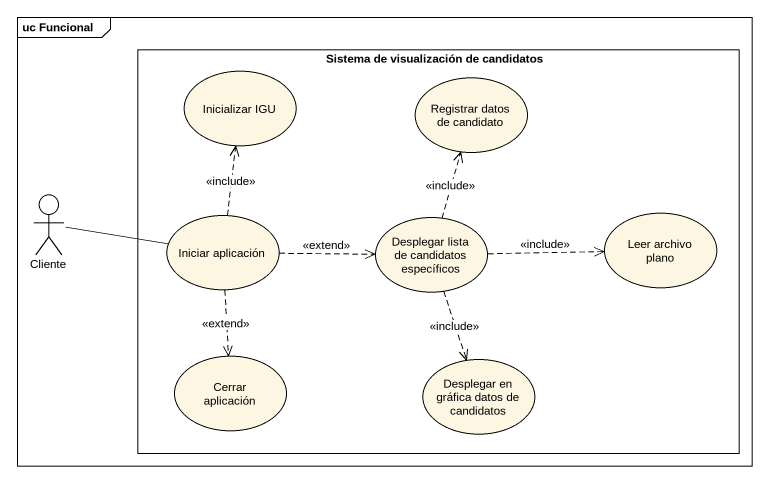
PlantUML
@startuml
mainframe uc Funcional
rectangle "Sistema de visualización de candidatos" as Sistema_de_visualización_de {
  usecase "Inicializar IGU" as Inicializar_IGU
  usecase "Registrar datos de candidato" as Registrar_datos_de_candidato
  usecase "Iniciar aplicación" as Iniciar_aplicación
  usecase "Desplegar lista de candidatos específicos" as Desplegar_lista_de
  usecase "Leer archivo plano" as Leer_archivo_plano
  usecase "Cerrar aplicación" as Cerrar_aplicación
  usecase "Desplegar en gráfica datos de candidatos" as Desplegar_en_gráfica_datos
}
actor Cliente
Cliente -right- Iniciar_aplicación
Iniciar_aplicación .up.> Inicializar_IGU : <<include>>
Iniciar_aplicación .right.> Desplegar_lista_de : <<extend>>
Iniciar_aplicación ..> Cerrar_aplicación : <<extend>>
Desplegar_lista_de .up.> Registrar_datos_de_candidato : <<include>>
Desplegar_lista_de .right.> Leer_archivo_plano : <<include>>
Desplegar_lista_de ..> Desplegar_en_gráfica_datos : <<include>>
@enduml
